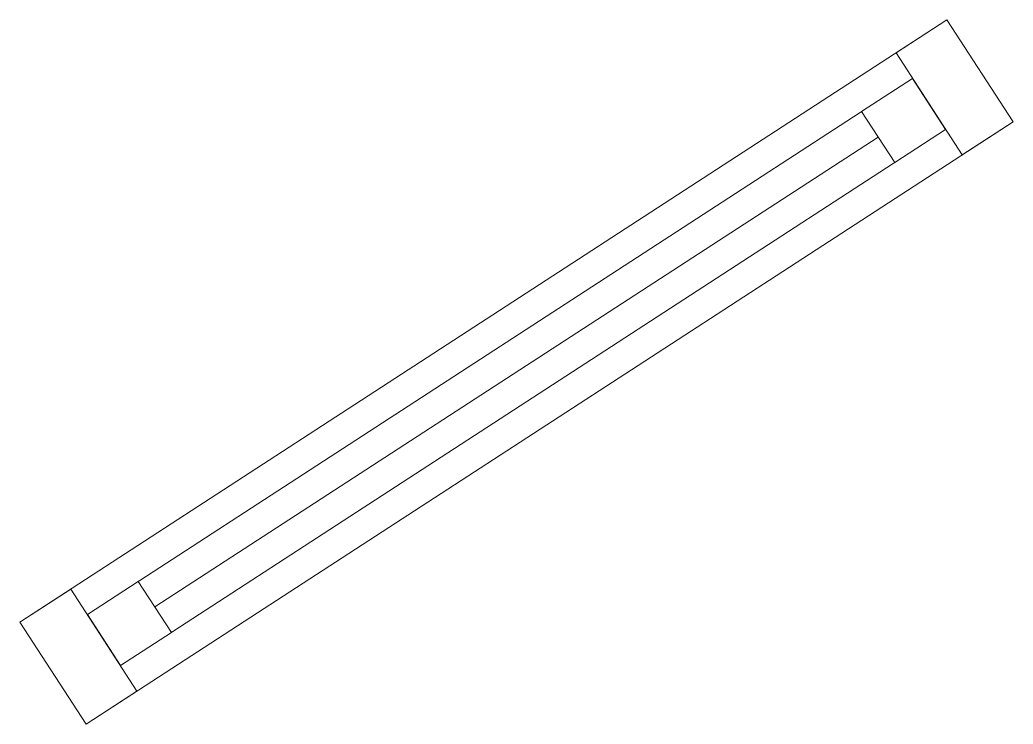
# Model space of a CAD drawing. Header units: millimetres. Extents: x -315 to 502, y -302 to 277.
import ezdxf

# ---------------------------------------------------------------- set-up
doc = ezdxf.new("R2010")
doc.units = ezdxf.units.MM
doc.header["$LTSCALE"] = 50
doc.header["$PDMODE"] = 1
doc.header["$PDSIZE"] = -2
doc.layers.add('None', color=7, linetype='Continuous', lineweight=5)
doc.layers.add('NonPlot', color=7, linetype='Continuous', lineweight=5)

# ---------------------------------------------------------------- blocks, each defined once
blk = doc.blocks.new('Group')
at = {"color": 255, "linetype": 'Continuous', "lineweight": 5, "transparency": 33554687}
for points in [[(-455, 50), (-405, 50), (-405, -50), (-455, -50)], [(405, 50), (455, 50), (455, -50), (405, -50)]]:
    blk.add_wipeout(points, dxfattribs=at).dxf.layer = 'None'
at = {"layer": 'None', "color": 7, "linetype": 'Continuous', "lineweight": 5, "transparency": 33554687, "flags": 128}
for points in [[(-455, 50), (-405, 50), (-405, -50), (-455, -50)], [(405, 50), (455, 50), (455, -50), (405, -50)]]:
    blk.add_lwpolyline(points, close=True, dxfattribs=at)
blk = doc.blocks.new('Group-1')
at = {"layer": 'None', "color": 7, "transparency": 33554687}
blk.add_blockref('Group', (0, 0), dxfattribs=at)
at = {"layer": 'None', "color": 7, "linetype": 'Continuous', "lineweight": 5, "transparency": 33554687}
for p, q in [((-455, 50), (-405, 50)), ((-405, 50), (-405, -50)), ((455, 50), (405, 50)), ((405, 50), (405, -50)), ((-455, -50), (-405, -50)), ((455, -50), (405, -50))]:
    blk.add_line(p, q, dxfattribs=at)
blk = doc.blocks.new('Group-2')
at = {"layer": 'None', "color": 7, "linetype": 'Continuous', "lineweight": 5, "transparency": 33554687}
for p, q in [((-405, 25), (-405, -25)), ((405, 25), (405, -25))]:
    blk.add_line(p, q, dxfattribs=at)
blk = doc.blocks.new('Group-3')
at = {"color": 255, "linetype": 'Continuous', "lineweight": 5, "transparency": 33554687}
for points in [[(-405, 25), (-355, 25), (-355, -25), (-405, -25)], [(355, 25), (405, 25), (405, -25), (355, -25)]]:
    blk.add_wipeout(points, dxfattribs=at).dxf.layer = 'None'
at = {"layer": 'None', "color": 7, "linetype": 'Continuous', "lineweight": 5, "transparency": 33554687, "flags": 128}
for points in [[(-405, 25), (-355, 25), (-355, -25), (-405, -25)], [(355, 25), (405, 25), (405, -25), (355, -25)]]:
    blk.add_lwpolyline(points, close=True, dxfattribs=at)
blk = doc.blocks.new('Group-4')
at = {"layer": 'None', "color": 7, "transparency": 33554687}
blk.add_blockref('Group-2', (0, 0), dxfattribs=at)
blk.add_blockref('Group-3', (0, 0), dxfattribs=at)
at = {"layer": 'None', "color": 7, "linetype": 'Continuous', "lineweight": 5, "transparency": 33554687}
for p, q in [((-405, 25), (-355, 25)), ((-355, 25), (-355, -25)), ((405, 25), (355, 25)), ((355, 25), (355, -25)), ((-405, -25), (-355, -25)), ((405, -25), (355, -25))]:
    blk.add_line(p, q, dxfattribs=at)
blk = doc.blocks.new('Group-5')
at = {"color": 255, "linetype": 'Continuous', "lineweight": 5, "transparency": 33554687}
blk.add_wipeout([(-405, 25), (405, 25), (405, -25), (-405, -25)], dxfattribs=at).dxf.layer = 'None'
at = {"layer": 'None', "color": 7, "linetype": 'Continuous', "lineweight": 5, "transparency": 33554687}
for p, q in [((-405, 25), (405, 25)), ((-405, -25), (405, -25))]:
    blk.add_line(p, q, dxfattribs=at)
at = {"layer": 'None', "color": 7, "transparency": 33554687}
blk.add_blockref('Group-4', (0, 0), dxfattribs=at)
at = {"layer": 'None', "color": 7, "linetype": 'Continuous', "lineweight": 5, "transparency": 33554687}
blk.add_line((-355, 0), (355, 0), dxfattribs=at)
blk = doc.blocks.new('window-a (2D)')
at = {"layer": 'None', "color": 0, "flags": 1}
for tag in ['instanceID', 'IFC_UUID']:
    blk.add_attdef(tag, (-315.33, -301.99), '', height=0.18, dxfattribs=at)
at = {"color": 255, "linetype": 'Continuous', "lineweight": 5, "transparency": 33554687}
blk.add_wipeout([(-455, 50), (455, 50), (455, -50), (-455, -50)], dxfattribs=at).dxf.layer = 'None'
at = {"layer": 'None', "color": 7, "linetype": 'Continuous', "lineweight": 5, "transparency": 33554687}
for p, q in [((-455, 50), (455, 50)), ((-455, -50), (455, -50))]:
    blk.add_line(p, q, dxfattribs=at)
at = {"layer": 'None', "color": 7, "transparency": 33554687}
blk.add_blockref('Group-1', (0, 0), dxfattribs=at)
at = {"layer": 'NonPlot', "color": 7, "linetype": 'Continuous', "lineweight": 5, "transparency": 33554687}
for p in [(-455, 0), (455, 0)]:
    blk.add_point(p, dxfattribs=at)
at = {"layer": 'None', "color": 7, "transparency": 33554687}
blk.add_blockref('Group-5', (0, 0), dxfattribs=at)

msp = doc.modelspace()

# ---------------------------------------------------------------- block references
at = {"layer": 'None', "color": 7, "transparency": 33554687, "rotation": 33}
msp.add_blockref('window-a (2D)', (93.5, -12.25), dxfattribs=at)

doc.saveas('drawing.dxf')
